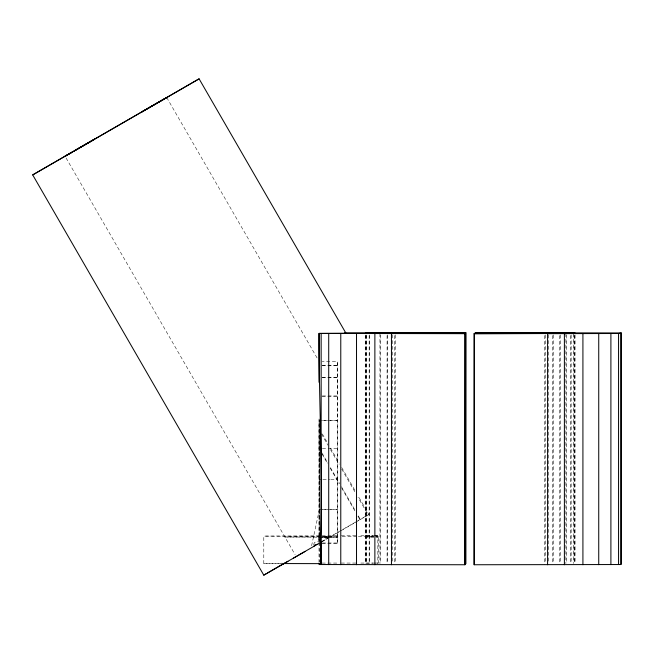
<?xml version="1.0" encoding="UTF-8"?>
<svg xmlns="http://www.w3.org/2000/svg" width="654" height="654" viewBox="0 0 654 654"><rect width="100%" height="100%" fill="white"/><g stroke="black" fill="none" stroke-linecap="round" stroke-linejoin="round"><path stroke-width="0.49" stroke-dasharray="3.27 2.45" d="M319.103 541.25L319.095 420.563L337.587 420.563L337.742 361.711L322.177 361.711M319.078 448.889L319.095 420.563M319.405 541.21L319.414 420.252M322.021 543.286L337.595 543.286L337.587 420.563M337.595 543.286L337.742 361.711M311.59 545.779L319.43 509.311L319.43 448.546M327.163 538.692L327.474 537.31M313.479 544.684L314.664 542.321L319.226 541.021M319.013 536.337L319.495 535.855M319.013 537.261L319.495 536.779M321.008 542.011L325.733 539.272L326.223 536.738L328.177 536.738M321.727 541.643L329.256 537.245M321 542.256L368.235 514.984L358.032 497.318M322.07 541.626L325.169 539.844M281.187 563.535L263.791 563.364L263.791 536.1L319.226 535.822M365.709 535.863L373.491 535.806L358.425 535.789M365.709 536.787L373.491 536.73M263.791 563.364L282.414 563.192M365.709 563.135L373.491 563.069L358.425 563.053M322.062 535.814L339.197 535.798M374.431 535.798L378.453 535.789L378.453 563.053L374.431 563.069M319.414 536.86L284.915 537.024L327.76 537.187M376.442 536.721L378.453 536.713M322.062 563.086L339.197 563.061M322.218 365.66L337.791 365.66M322.128 365.758L337.693 365.758M322.267 377.342L337.832 377.35M322.087 377.53L337.652 377.53M322.299 395.964L337.873 395.964M322.046 396.218L337.611 396.218M322.332 420.252L337.897 420.252M322.348 448.546L337.914 448.546M319.078 479.284L321.997 479.284M322.97 479.284L329.779 479.284M330.752 479.284L337.562 479.284M322.348 509.311L337.914 509.311M319.078 509.662L337.57 509.662M374.472 535.789L378.453 535.789M341.216 535.789L357.411 535.789M342.156 536.403L357.337 536.403M358.351 536.403L377.84 536.403L377.84 563.674M319.103 537.179L337.587 537.179L337.897 536.86L322.332 536.86L330.017 536.852L368.799 514.412L358.081 495.838M322.332 537.637L337.897 537.637M322.324 542.992L337.889 542.992M341.216 563.061L357.411 563.053M374.472 563.053L378.453 563.053M320.501 536.378L263.791 536.1M322.463 536.378L327.36 536.386M328.341 536.386L339.115 536.403M375.837 536.403L377.84 536.403M375.837 537.326L377.84 537.326M373.843 536.394L365.243 536.329M373.843 537.318L366.224 537.277M166.729 97.52L318.236 359.945M322.332 433.929L327.948 443.657M330.507 448.08L339.189 463.114M341.74 467.536L355.523 491.416M321.327 433.733L327.948 445.219M330.499 449.633L339.173 464.642M341.715 469.057L355.482 492.903M321.932 452.87L327.924 463.253M330.425 467.585L339.442 483.208M341.478 486.739L355.735 511.42M358.278 515.834L360.313 519.358M322.111 454.138L327.662 463.751M330.188 468.125L339.271 483.862M341.797 488.236L355.424 511.837M357.951 516.21L359.97 519.709M318.964 536.869L319.414 537.637M318.653 537.179L319.103 541.512M66.087 157.982L295.134 554.706M575.07 335.003L575.07 563.037M574.604 335.469L574.604 563.503M574.089 334.979L574.089 563.012M573.574 333.458L573.574 563.527M571.155 334.962L571.155 562.996M570.599 335.518L570.599 563.552M566.47 334.938L566.47 562.971M565.882 333.499L565.882 563.568M560.364 334.93L560.364 562.963M559.742 335.551L559.742 563.584M553.235 334.913L553.235 562.955M552.597 335.559L552.597 563.593M548.755 334.774L548.755 562.808M545.583 334.913L545.583 562.947M544.757 335.559L544.757 564.615M395.376 334.913L395.376 562.947M394.55 335.559L394.55 563.593M392.49 334.774L392.49 562.808M387.716 334.913L387.716 562.947M387.078 335.559L387.078 563.593M380.579 334.922L380.579 562.955M379.949 333.515L379.949 563.584M369.714 334.954L369.714 562.988M369.158 335.518L369.158 563.552M366.739 334.979L366.739 563.012M366.224 335.494L366.224 563.527M365.709 335.003L365.709 563.037M365.243 335.469L365.243 563.503M319.495 419.492L319.495 541.651M319.495 542.665L319.495 562.007M319.013 418.961L319.013 541.12M319.013 542.133L319.013 562.497"/><path stroke-width="0.98" d="M313.92 546.335L314.599 545.003L317.476 544.283M319.495 564.042L319.013 564.533L464.912 564.754L465.059 333.524L365.243 333.434L365.709 332.968L369.714 332.919L465.844 332.739L344.544 332.796M474.158 333.671L570.599 333.483L574.604 333.434L575.07 332.968L475.09 332.739L621.3 332.96L621.3 564.05L620.818 564.533L474.158 564.754L474.158 333.671L544.757 333.524M282.798 564.108L282.446 564.467L305.132 551.404M547.578 564.754L547.578 333.671L618.57 333.499L621.3 332.96M464.912 564.754L465.059 333.524M474.158 564.754L474.297 333.524M287.948 561.304L263.791 575.16L32.7 174.904L199.094 78.84L345.95 333.205L319.07 333.393C318.85 403.101 323.011 472.801 320.525 542.518L293.54 558.075M199.094 78.84L32.7 174.904M263.791 575.16L266.701 573.452M71.965 152.194L65.065 156.216L71.785 152.374M267.535 572.961L284.212 563.29M141.158 112.357L166.729 97.52L141.468 112.038M74.556 150.633L94.65 139.016M74.041 151.139L94.078 139.588M320.501 542.534L321 542.256L321 564.582M319.013 382.312L319.013 333.442L464.912 333.671M284.04 563.552L320.501 563.642L319.013 563.609M620.818 333.442L620.818 564.533M618.57 333.499L618.57 564.582M610.901 333.556L610.901 564.639M598.737 333.605L598.737 564.688M582.918 333.638L582.918 564.729M564.394 333.663L564.394 564.754M465.844 332.739L465.705 563.969L465.705 332.878M391.452 333.671L391.452 564.754M374.873 333.663L374.873 564.754M356.52 333.638L356.52 564.729M340.775 333.597L340.775 564.688M328.717 333.548L328.717 564.639M321.155 333.499L321.155 564.582M320.501 536.378L320.501 564.566"/></g></svg>
